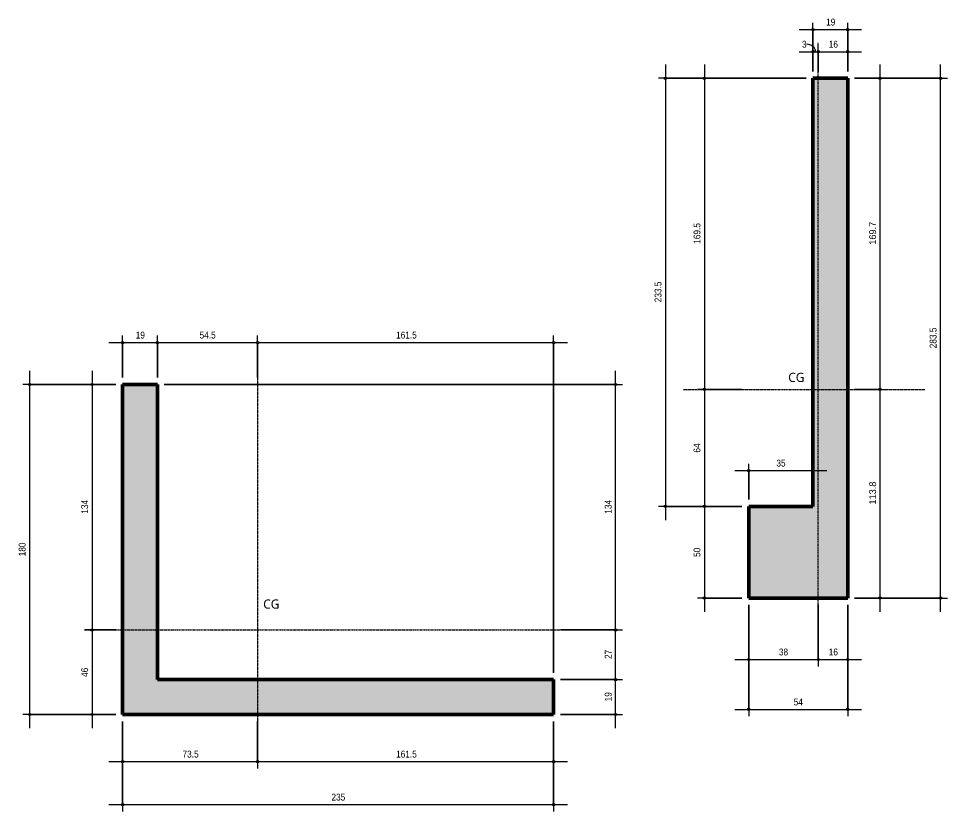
# Model space of a CAD drawing. Header units: centimetres. Extents: x -1095 to 23421, y -520 to 84300.
# Drawn here: x 9900 to 10407, y 274 to 706 of the extents above; entities that cross this region are included whole.
import ezdxf

# ---------------------------------------------------------------- set-up
doc = ezdxf.new("R2010")
doc.units = ezdxf.units.CM
doc.linetypes.add('Hidden 1_5', pattern=[0.22, 0.15, -0.07])
for name, color, linetype, lineweight in [('A-ANNO-DIMS', 7, 'Continuous', 9), ('A-ANNO-DIMS-25', 7, 'Continuous', 9), ('G-ANNO-TEXT', 7, 'Continuous', 9), ('S-COLS', 7, 'Continuous', 9)]:
    doc.layers.add(name, color=color, linetype=linetype, lineweight=lineweight)
doc.layers.add('A-DETL', color=7, linetype='Continuous', lineweight=18, true_color=0x00a600)
doc.styles.add('Fira Sans_2', font='', dxfattribs={"width": 0.9, "height": 3.75})
doc.styles.add('Fira Sans_3', font='', dxfattribs={"height": 3.75})
doc.styles.add('Gadugi_6', font='gadugi.ttf', dxfattribs={"height": 5})
doc.styles.get('Fira Sans_2').set_extended_font_data('Fira Sans')
doc.styles.get('Fira Sans_3').set_extended_font_data('Fira Sans')
doc.dimstyles.new('PED_R80_1_5mm_ACIMA_As_ESQ__DEC_R00', dxfattribs={"dimscale": 30.48, "dimtxt": 5.114923, "dimasz": 0.164042, "dimexe": 0.123031, "dimexo": 0.123031, "dimgap": 0.024606, "dimtad": 1, "dimdec": 1, "dimrnd": 0.1, "dimdsep": 46, "dimtxsty": 'Fira Sans_3', "dimblk1": 'DOTSMALL', "dimblk2": 'DOTSMALL', "dimsah": 1, "dimcen": 0.09, "dimdle": 0.246063, "dimazin": 0, "dimtfac": 1, "dimtdec": 4, "dimtix": 1, "dimtmove": 0, "dimatfit": 3, "dimfxl": 1, "dimtvp": 1, "dimtolj": 1, "dimtzin": 0, "dimarcsym": 2})
doc.dimstyles.new('PED_R80_1_5mm_ACIMA_As_ESQ__R00_3', dxfattribs={"dimscale": 30.48, "dimtxt": 5.114923, "dimasz": 0.164042, "dimexe": 0.123031, "dimexo": 0.123031, "dimgap": 0.024606, "dimtad": 1, "dimdec": 1, "dimrnd": 0.5, "dimdsep": 46, "dimtxsty": 'Fira Sans_2', "dimblk1": 'DOTSMALL', "dimblk2": 'DOTSMALL', "dimsah": 1, "dimcen": 0.09, "dimdle": 0.246063, "dimazin": 0, "dimtfac": 1, "dimtdec": 4, "dimtix": 1, "dimtmove": 0, "dimatfit": 3, "dimfxl": 1, "dimtvp": 1, "dimtolj": 1, "dimtzin": 0, "dimarcsym": 2})
doc.dimstyles.new('PED_R80_1_5mm_ACIMA_As_ESQ__R00_4', dxfattribs={"dimscale": 30.48, "dimtxt": 5.114923, "dimasz": 0.164042, "dimexe": 0.123031, "dimexo": 0.123031, "dimgap": 0.024606, "dimtad": 1, "dimdec": 1, "dimrnd": 0.5, "dimdsep": 46, "dimtxsty": 'Fira Sans_2', "dimblk1": 'DOTSMALL', "dimblk2": 'DOTSMALL', "dimsah": 1, "dimcen": 0.09, "dimdle": 0.246063, "dimazin": 0, "dimtfac": 1, "dimtdec": 4, "dimtix": 1, "dimtmove": 1, "dimatfit": 3, "dimfxl": 1, "dimtvp": 1, "dimtolj": 1, "dimtzin": 0, "dimarcsym": 2})

# ---------------------------------------------------------------- blocks, each defined once
blk = doc.blocks.new('DIMBLOCK258-DT500 - DETALHE P3')
at = {"layer": 'A-ANNO-DIMS-25', "true_color": 0x000032}
h = blk.add_hatch(color=178, dxfattribs=at)
edge = h.paths.add_edge_path(flags=0)
edge.add_arc((9906.44, 506.75), 0.625, 0, 360)
h = blk.add_hatch(color=178, dxfattribs=at)
edge = h.paths.add_edge_path(flags=0)
edge.add_arc((9906.44, 326.75), 0.625, 0, 360)
at = {"layer": 'A-ANNO-DIMS-25', "color": 178, "true_color": 0x000032}
for p, q in [((9906.44, 514.25), (9906.44, 319.25)), ((9953.38, 506.75), (9902.69, 506.75)), ((9906.44, 506.75), (9953.38, 506.75)), ((9953.38, 326.75), (9902.69, 326.75)), ((9906.44, 326.75), (9953.38, 326.75))]:
    blk.add_line(p, q, dxfattribs=at)
for centre in [(9906.44, 506.75), (9906.44, 326.75)]:
    blk.add_circle(centre, 0.625, dxfattribs=at)
at = {"layer": 'A-ANNO-DIMS-25', "color": 0, "insert": (9900.5, 413.04), "char_height": 3.75, "width": 8.8921, "attachment_point": 1, "rotation": 90, "line_spacing_factor": 1.049215, "style": 'Fira Sans_2'}
blk.add_mtext('180', dxfattribs=at)
blk = doc.blocks.new('_DotSmall')
at = {"color": 0, "linetype": 'ByBlock', "const_width": 0.5}
blk.add_lwpolyline([(-0.0625, 0, 1), (0.0625, 0, 1)], format="xyb", close=True, dxfattribs=at)
blk = doc.blocks.new('DIMBLOCK259-DT500 - DETALHE P3')
at = {"layer": 'A-ANNO-DIMS-25', "true_color": 0x000032}
h = blk.add_hatch(color=178, dxfattribs=at)
edge = h.paths.add_edge_path(flags=0)
edge.add_arc((9940.54, 506.75), 0.625, 0, 360)
h = blk.add_hatch(color=178, dxfattribs=at)
edge = h.paths.add_edge_path(flags=0)
edge.add_arc((9940.54, 372.84), 0.625, 0, 360)
at = {"layer": 'A-ANNO-DIMS-25', "color": 178, "true_color": 0x000032}
for p, q in [((9940.54, 514.25), (9940.54, 372.84)), ((9953.38, 506.75), (9936.79, 506.75)), ((9940.54, 506.75), (9953.38, 506.75)), ((9953.38, 372.84), (9936.79, 372.84)), ((9940.54, 372.84), (9953.38, 372.84))]:
    blk.add_line(p, q, dxfattribs=at)
for centre in [(9940.54, 506.75), (9940.54, 372.84)]:
    blk.add_circle(centre, 0.625, dxfattribs=at)
at = {"layer": 'A-ANNO-DIMS-25', "color": 0, "insert": (9934.6, 436.25), "char_height": 3.75, "width": 8.4986, "attachment_point": 1, "rotation": 90, "line_spacing_factor": 1.049215, "style": 'Fira Sans_2'}
blk.add_mtext('134', dxfattribs=at)
blk = doc.blocks.new('DIMBLOCK260-DT500 - DETALHE P3')
at = {"layer": 'A-ANNO-DIMS-25', "true_color": 0x000032}
h = blk.add_hatch(color=178, dxfattribs=at)
edge = h.paths.add_edge_path(flags=0)
edge.add_arc((9940.54, 372.84), 0.625, 0, 360)
h = blk.add_hatch(color=178, dxfattribs=at)
edge = h.paths.add_edge_path(flags=0)
edge.add_arc((9940.54, 326.75), 0.625, 0, 360)
at = {"layer": 'A-ANNO-DIMS-25', "color": 178, "true_color": 0x000032}
for p, q in [((9953.38, 372.84), (9936.79, 372.84)), ((9940.54, 372.84), (9940.54, 319.25)), ((9940.54, 372.84), (9953.38, 372.84)), ((9953.38, 326.75), (9936.79, 326.75)), ((9940.54, 326.75), (9953.38, 326.75))]:
    blk.add_line(p, q, dxfattribs=at)
for centre in [(9940.54, 372.84), (9940.54, 326.75)]:
    blk.add_circle(centre, 0.625, dxfattribs=at)
at = {"layer": 'A-ANNO-DIMS-25', "color": 0, "insert": (9934.6, 347.24), "char_height": 3.75, "width": 6.1379, "attachment_point": 1, "rotation": 90, "line_spacing_factor": 1.049215, "style": 'Fira Sans_2'}
blk.add_mtext('46', dxfattribs=at)
blk = doc.blocks.new('DIMBLOCK261-DT500 - DETALHE P3')
at = {"layer": 'A-ANNO-DIMS-25', "true_color": 0x000032}
h = blk.add_hatch(color=178, dxfattribs=at)
edge = h.paths.add_edge_path(flags=0)
edge.add_arc((9957.13, 277.63), 0.625, 0, 360)
h = blk.add_hatch(color=178, dxfattribs=at)
edge = h.paths.add_edge_path(flags=0)
edge.add_arc((10192.13, 277.63), 0.625, 0, 360)
at = {"layer": 'A-ANNO-DIMS-25', "color": 178, "true_color": 0x000032}
for p, q in [((9957.13, 323), (9957.13, 273.88)), ((9957.13, 277.63), (9957.13, 323)), ((10192.13, 323), (10192.13, 273.88)), ((10192.13, 277.63), (10192.13, 323)), ((9949.63, 277.63), (10199.63, 277.63))]:
    blk.add_line(p, q, dxfattribs=at)
for centre in [(9957.13, 277.63), (10192.13, 277.63)]:
    blk.add_circle(centre, 0.625, dxfattribs=at)
at = {"layer": 'A-ANNO-DIMS-25', "color": 0, "insert": (10071.02, 283.57), "char_height": 3.75, "width": 8.656, "attachment_point": 1, "line_spacing_factor": 1.049215, "style": 'Fira Sans_2'}
blk.add_mtext('235', dxfattribs=at)
blk = doc.blocks.new('DIMBLOCK262-DT500 - DETALHE P3')
at = {"layer": 'A-ANNO-DIMS-25', "true_color": 0x000032}
h = blk.add_hatch(color=178, dxfattribs=at)
edge = h.paths.add_edge_path(flags=0)
edge.add_arc((9957.13, 301.07), 0.625, 0, 360)
h = blk.add_hatch(color=178, dxfattribs=at)
edge = h.paths.add_edge_path(flags=0)
edge.add_arc((10030.72, 301.07), 0.625, 0, 360)
at = {"layer": 'A-ANNO-DIMS-25', "color": 178, "true_color": 0x000032}
for p, q in [((9957.13, 323), (9957.13, 297.32)), ((9957.13, 301.07), (9957.13, 323)), ((10030.72, 323), (10030.72, 297.32)), ((10030.72, 301.07), (10030.72, 323)), ((9949.63, 301.07), (10030.72, 301.07))]:
    blk.add_line(p, q, dxfattribs=at)
for centre in [(9957.13, 301.07), (10030.72, 301.07)]:
    blk.add_circle(centre, 0.625, dxfattribs=at)
at = {"layer": 'A-ANNO-DIMS-25', "color": 0, "insert": (9989.82, 307.01), "char_height": 3.75, "width": 9.8364, "attachment_point": 1, "line_spacing_factor": 1.049215, "style": 'Fira Sans_2'}
blk.add_mtext('73.5', dxfattribs=at)
blk = doc.blocks.new('DIMBLOCK263-DT500 - DETALHE P3')
at = {"layer": 'A-ANNO-DIMS-25', "true_color": 0x000032}
h = blk.add_hatch(color=178, dxfattribs=at)
edge = h.paths.add_edge_path(flags=0)
edge.add_arc((10030.72, 301.07), 0.625, 0, 360)
h = blk.add_hatch(color=178, dxfattribs=at)
edge = h.paths.add_edge_path(flags=0)
edge.add_arc((10192.13, 301.07), 0.625, 0, 360)
at = {"layer": 'A-ANNO-DIMS-25', "color": 178, "true_color": 0x000032}
for p, q in [((10030.72, 323), (10030.72, 297.32)), ((10030.72, 301.07), (10030.72, 323)), ((10192.13, 323), (10192.13, 297.32)), ((10192.13, 301.07), (10192.13, 323)), ((10030.72, 301.07), (10199.63, 301.07))]:
    blk.add_line(p, q, dxfattribs=at)
for centre in [(10030.72, 301.07), (10192.13, 301.07)]:
    blk.add_circle(centre, 0.625, dxfattribs=at)
at = {"layer": 'A-ANNO-DIMS-25', "color": 0, "insert": (10106.24, 307.01), "char_height": 3.75, "width": 12.4332, "attachment_point": 1, "line_spacing_factor": 1.049215, "style": 'Fira Sans_2'}
blk.add_mtext('161.5', dxfattribs=at)
blk = doc.blocks.new('DIMBLOCK264-DT500 - DETALHE P3')
at = {"layer": 'A-ANNO-DIMS-25', "true_color": 0x000032}
h = blk.add_hatch(color=178, dxfattribs=at)
edge = h.paths.add_edge_path(flags=0)
edge.add_arc((9957.13, 529.64), 0.625, 0, 360)
h = blk.add_hatch(color=178, dxfattribs=at)
edge = h.paths.add_edge_path(flags=0)
edge.add_arc((9976.13, 529.64), 0.625, 0, 360)
at = {"layer": 'A-ANNO-DIMS-25', "color": 178, "true_color": 0x000032}
for p, q in [((9957.13, 510.5), (9957.13, 533.39)), ((9976.13, 510.5), (9976.13, 533.39)), ((9949.63, 529.64), (9976.13, 529.64)), ((9957.13, 529.64), (9957.13, 510.5)), ((9976.13, 529.64), (9976.13, 510.5))]:
    blk.add_line(p, q, dxfattribs=at)
for centre in [(9957.13, 529.64), (9976.13, 529.64)]:
    blk.add_circle(centre, 0.625, dxfattribs=at)
at = {"layer": 'A-ANNO-DIMS-25', "color": 0, "insert": (9964.3, 535.58), "char_height": 3.75, "width": 5.5871, "attachment_point": 1, "line_spacing_factor": 1.049215, "style": 'Fira Sans_2'}
blk.add_mtext('19', dxfattribs=at)
blk = doc.blocks.new('DIMBLOCK265-DT500 - DETALHE P3')
at = {"layer": 'A-ANNO-DIMS-25', "true_color": 0x000032}
h = blk.add_hatch(color=178, dxfattribs=at)
edge = h.paths.add_edge_path(flags=0)
edge.add_arc((9976.13, 529.64), 0.625, 0, 360)
h = blk.add_hatch(color=178, dxfattribs=at)
edge = h.paths.add_edge_path(flags=0)
edge.add_arc((10030.72, 529.64), 0.625, 0, 360)
at = {"layer": 'A-ANNO-DIMS-25', "color": 178, "true_color": 0x000032}
for p, q in [((9976.13, 510.5), (9976.13, 533.39)), ((10030.72, 510.5), (10030.72, 533.39)), ((9976.13, 529.64), (10030.72, 529.64)), ((9976.13, 529.64), (9976.13, 510.5)), ((10030.72, 529.64), (10030.72, 510.5))]:
    blk.add_line(p, q, dxfattribs=at)
for centre in [(9976.13, 529.64), (10030.72, 529.64)]:
    blk.add_circle(centre, 0.625, dxfattribs=at)
at = {"layer": 'A-ANNO-DIMS-25', "color": 0, "insert": (9999.13, 535.58), "char_height": 3.75, "width": 10.3085, "attachment_point": 1, "line_spacing_factor": 1.049215, "style": 'Fira Sans_2'}
blk.add_mtext('54.5', dxfattribs=at)
blk = doc.blocks.new('DIMBLOCK266-DT500 - DETALHE P3')
at = {"layer": 'A-ANNO-DIMS-25', "true_color": 0x000032}
h = blk.add_hatch(color=178, dxfattribs=at)
edge = h.paths.add_edge_path(flags=0)
edge.add_arc((10030.72, 529.64), 0.625, 0, 360)
h = blk.add_hatch(color=178, dxfattribs=at)
edge = h.paths.add_edge_path(flags=0)
edge.add_arc((10192.13, 529.64), 0.625, 0, 360)
at = {"layer": 'A-ANNO-DIMS-25', "color": 178, "true_color": 0x000032}
for p, q in [((10030.72, 510.5), (10030.72, 533.39)), ((10192.13, 349.5), (10192.13, 533.39)), ((10030.72, 529.64), (10199.63, 529.64)), ((10030.72, 529.64), (10030.72, 510.5)), ((10192.13, 529.64), (10192.13, 349.5))]:
    blk.add_line(p, q, dxfattribs=at)
for centre in [(10030.72, 529.64), (10192.13, 529.64)]:
    blk.add_circle(centre, 0.625, dxfattribs=at)
at = {"layer": 'A-ANNO-DIMS-25', "color": 0, "insert": (10106.24, 535.58), "char_height": 3.75, "width": 12.4332, "attachment_point": 1, "line_spacing_factor": 1.049215, "style": 'Fira Sans_2'}
blk.add_mtext('161.5', dxfattribs=at)
blk = doc.blocks.new('DIMBLOCK267-DT500 - DETALHE P3')
at = {"layer": 'A-ANNO-DIMS-25', "true_color": 0x000032}
h = blk.add_hatch(color=178, dxfattribs=at)
edge = h.paths.add_edge_path(flags=0)
edge.add_arc((10225.95, 345.75), 0.625, 0, 360)
h = blk.add_hatch(color=178, dxfattribs=at)
edge = h.paths.add_edge_path(flags=0)
edge.add_arc((10225.95, 326.75), 0.625, 0, 360)
at = {"layer": 'A-ANNO-DIMS-25', "color": 178, "true_color": 0x000032}
for p, q in [((10195.88, 345.75), (10229.7, 345.75)), ((10225.95, 345.75), (10195.88, 345.75)), ((10225.95, 319.25), (10225.95, 345.75)), ((10195.88, 326.75), (10229.7, 326.75)), ((10225.95, 326.75), (10195.88, 326.75))]:
    blk.add_line(p, q, dxfattribs=at)
for centre in [(10225.95, 345.75), (10225.95, 326.75)]:
    blk.add_circle(centre, 0.625, dxfattribs=at)
at = {"layer": 'A-ANNO-DIMS-25', "color": 0, "insert": (10220.01, 333.92), "char_height": 3.75, "width": 5.5871, "attachment_point": 1, "rotation": 90, "line_spacing_factor": 1.049215, "style": 'Fira Sans_2'}
blk.add_mtext('19', dxfattribs=at)
blk = doc.blocks.new('DIMBLOCK268-DT500 - DETALHE P3')
at = {"layer": 'A-ANNO-DIMS-25', "true_color": 0x000032}
h = blk.add_hatch(color=178, dxfattribs=at)
edge = h.paths.add_edge_path(flags=0)
edge.add_arc((10225.95, 372.84), 0.625, 0, 360)
h = blk.add_hatch(color=178, dxfattribs=at)
edge = h.paths.add_edge_path(flags=0)
edge.add_arc((10225.95, 345.75), 0.625, 0, 360)
at = {"layer": 'A-ANNO-DIMS-25', "color": 178, "true_color": 0x000032}
for p, q in [((10195.88, 372.84), (10229.7, 372.84)), ((10225.95, 372.84), (10195.88, 372.84)), ((10225.95, 345.75), (10225.95, 372.84)), ((10195.88, 345.75), (10229.7, 345.75)), ((10225.95, 345.75), (10195.88, 345.75))]:
    blk.add_line(p, q, dxfattribs=at)
for centre in [(10225.95, 372.84), (10225.95, 345.75)]:
    blk.add_circle(centre, 0.625, dxfattribs=at)
at = {"layer": 'A-ANNO-DIMS-25', "color": 0, "insert": (10220.01, 357.03), "char_height": 3.75, "width": 5.4297, "attachment_point": 1, "rotation": 90, "line_spacing_factor": 1.049215, "style": 'Fira Sans_2'}
blk.add_mtext('27', dxfattribs=at)
blk = doc.blocks.new('DIMBLOCK269-DT500 - DETALHE P3')
at = {"layer": 'A-ANNO-DIMS-25', "true_color": 0x000032}
h = blk.add_hatch(color=178, dxfattribs=at)
edge = h.paths.add_edge_path(flags=0)
edge.add_arc((10225.95, 506.75), 0.625, 0, 360)
h = blk.add_hatch(color=178, dxfattribs=at)
edge = h.paths.add_edge_path(flags=0)
edge.add_arc((10225.95, 372.84), 0.625, 0, 360)
at = {"layer": 'A-ANNO-DIMS-25', "color": 178, "true_color": 0x000032}
for p, q in [((10225.95, 372.84), (10225.95, 514.25)), ((9979.88, 506.75), (10229.7, 506.75)), ((10225.95, 506.75), (9979.88, 506.75)), ((10195.88, 372.84), (10229.7, 372.84)), ((10225.95, 372.84), (10195.88, 372.84))]:
    blk.add_line(p, q, dxfattribs=at)
for centre in [(10225.95, 506.75), (10225.95, 372.84)]:
    blk.add_circle(centre, 0.625, dxfattribs=at)
at = {"layer": 'A-ANNO-DIMS-25', "color": 0, "insert": (10220.01, 436.25), "char_height": 3.75, "width": 8.4986, "attachment_point": 1, "rotation": 90, "line_spacing_factor": 1.049215, "style": 'Fira Sans_2'}
blk.add_mtext('134', dxfattribs=at)
blk = doc.blocks.new('DIMBLOCK270-DT501 - DETALHE P4')
at = {"layer": 'A-ANNO-DIMS-25', "true_color": 0x000032}
h = blk.add_hatch(color=178, dxfattribs=at)
edge = h.paths.add_edge_path(flags=0)
edge.add_arc((10298.5, 329.52), 0.625, 0, 360)
h = blk.add_hatch(color=178, dxfattribs=at)
edge = h.paths.add_edge_path(flags=0)
edge.add_arc((10352.5, 329.52), 0.625, 0, 360)
at = {"layer": 'A-ANNO-DIMS-25', "color": 178, "true_color": 0x000032}
for p, q in [((10298.5, 386.5), (10298.5, 325.77)), ((10298.5, 329.52), (10298.5, 386.5)), ((10352.5, 386.5), (10352.5, 325.77)), ((10352.5, 329.52), (10352.5, 386.5)), ((10291, 329.52), (10360, 329.52))]:
    blk.add_line(p, q, dxfattribs=at)
for centre in [(10298.5, 329.52), (10352.5, 329.52)]:
    blk.add_circle(centre, 0.625, dxfattribs=at)
at = {"layer": 'A-ANNO-DIMS-25', "color": 0, "insert": (10323, 335.46), "char_height": 3.75, "width": 5.9805, "attachment_point": 1, "line_spacing_factor": 1.049215, "style": 'Fira Sans_2'}
blk.add_mtext('54', dxfattribs=at)
blk = doc.blocks.new('DIMBLOCK271-DT501 - DETALHE P4')
at = {"layer": 'A-ANNO-DIMS-25', "true_color": 0x000032}
h = blk.add_hatch(color=178, dxfattribs=at)
edge = h.paths.add_edge_path(flags=0)
edge.add_arc((10298.5, 356.76), 0.625, 0, 360)
h = blk.add_hatch(color=178, dxfattribs=at)
edge = h.paths.add_edge_path(flags=0)
edge.add_arc((10336.41, 356.76), 0.625, 0, 360)
at = {"layer": 'A-ANNO-DIMS-25', "color": 178, "true_color": 0x000032}
for p, q in [((10298.5, 386.5), (10298.5, 353.01)), ((10298.5, 356.76), (10298.5, 386.5)), ((10336.41, 386.5), (10336.41, 353.01)), ((10336.41, 356.76), (10336.41, 386.5)), ((10291, 356.76), (10336.41, 356.76))]:
    blk.add_line(p, q, dxfattribs=at)
for centre in [(10298.5, 356.76), (10336.41, 356.76)]:
    blk.add_circle(centre, 0.625, dxfattribs=at)
at = {"layer": 'A-ANNO-DIMS-25', "color": 0, "insert": (10314.93, 362.71), "char_height": 3.75, "width": 6.0592, "attachment_point": 1, "line_spacing_factor": 1.049215, "style": 'Fira Sans_2'}
blk.add_mtext('38', dxfattribs=at)
blk = doc.blocks.new('DIMBLOCK272-DT501 - DETALHE P4')
at = {"layer": 'A-ANNO-DIMS-25', "true_color": 0x000032}
h = blk.add_hatch(color=178, dxfattribs=at)
edge = h.paths.add_edge_path(flags=0)
edge.add_arc((10336.41, 356.76), 0.625, 0, 360)
h = blk.add_hatch(color=178, dxfattribs=at)
edge = h.paths.add_edge_path(flags=0)
edge.add_arc((10352.5, 356.76), 0.625, 0, 360)
at = {"layer": 'A-ANNO-DIMS-25', "color": 178, "true_color": 0x000032}
for p, q in [((10336.41, 386.5), (10336.41, 353.01)), ((10336.41, 356.76), (10336.41, 386.5)), ((10352.5, 386.5), (10352.5, 353.01)), ((10352.5, 356.76), (10352.5, 386.5)), ((10336.41, 356.76), (10360, 356.76))]:
    blk.add_line(p, q, dxfattribs=at)
for centre in [(10336.41, 356.76), (10352.5, 356.76)]:
    blk.add_circle(centre, 0.625, dxfattribs=at)
at = {"layer": 'A-ANNO-DIMS-25', "color": 0, "insert": (10342.12, 362.71), "char_height": 3.75, "width": 5.5871, "attachment_point": 1, "line_spacing_factor": 1.049215, "style": 'Fira Sans_2'}
blk.add_mtext('16', dxfattribs=at)
blk = doc.blocks.new('DIMBLOCK273-DT501 - DETALHE P4')
at = {"layer": 'A-ANNO-DIMS-25', "true_color": 0x000032}
h = blk.add_hatch(color=178, dxfattribs=at)
edge = h.paths.add_edge_path(flags=0)
edge.add_arc((10403.07, 673.75), 0.625, 0, 360)
h = blk.add_hatch(color=178, dxfattribs=at)
edge = h.paths.add_edge_path(flags=0)
edge.add_arc((10403.07, 390.25), 0.625, 0, 360)
at = {"layer": 'A-ANNO-DIMS-25', "color": 178, "true_color": 0x000032}
for p, q in [((10403.07, 382.75), (10403.07, 681.25)), ((10356.25, 673.75), (10406.82, 673.75)), ((10403.07, 673.75), (10356.25, 673.75)), ((10356.25, 390.25), (10406.82, 390.25)), ((10403.07, 390.25), (10356.25, 390.25))]:
    blk.add_line(p, q, dxfattribs=at)
for centre in [(10403.07, 673.75), (10403.07, 390.25)]:
    blk.add_circle(centre, 0.625, dxfattribs=at)
at = {"layer": 'A-ANNO-DIMS-25', "color": 0, "insert": (10397.13, 526.49), "char_height": 3.75, "width": 13.2201, "attachment_point": 1, "rotation": 90, "line_spacing_factor": 1.049215, "style": 'Fira Sans_2'}
blk.add_mtext('283.5', dxfattribs=at)
blk = doc.blocks.new('DIMBLOCK274-DT501 - DETALHE P4')
at = {"layer": 'A-ANNO-DIMS-25'}
h = blk.add_hatch(color=256, dxfattribs=at)
edge = h.paths.add_edge_path(flags=0)
edge.add_arc((10370.12, 504.05), 0.625, 0, 360)
h = blk.add_hatch(color=256, dxfattribs=at)
edge = h.paths.add_edge_path(flags=0)
edge.add_arc((10370.12, 390.25), 0.625, 0, 360)
for p, q in [((10356.25, 504.05), (10373.87, 504.05)), ((10370.12, 504.05), (10356.25, 504.05)), ((10370.12, 382.75), (10370.12, 504.05)), ((10356.25, 390.25), (10373.87, 390.25)), ((10370.12, 390.25), (10356.25, 390.25))]:
    blk.add_line(p, q, dxfattribs=at)
for centre in [(10370.12, 504.05), (10370.12, 390.25)]:
    blk.add_circle(centre, 0.625, dxfattribs=at)
at = {"layer": 'A-ANNO-DIMS-25', "color": 0, "insert": (10364.18, 441.25), "char_height": 3.75, "width": 14.1644, "attachment_point": 1, "rotation": 90, "line_spacing_factor": 1.049215, "style": 'Fira Sans_3'}
blk.add_mtext('113.8', dxfattribs=at)
blk = doc.blocks.new('DIMBLOCK275-DT501 - DETALHE P4')
at = {"layer": 'A-ANNO-DIMS-25'}
h = blk.add_hatch(color=256, dxfattribs=at)
edge = h.paths.add_edge_path(flags=0)
edge.add_arc((10370.12, 673.75), 0.625, 0, 360)
h = blk.add_hatch(color=256, dxfattribs=at)
edge = h.paths.add_edge_path(flags=0)
edge.add_arc((10370.12, 504.05), 0.625, 0, 360)
for p, q in [((10370.12, 504.05), (10370.12, 681.25)), ((10356.25, 673.75), (10373.87, 673.75)), ((10370.12, 673.75), (10356.25, 673.75)), ((10356.25, 504.05), (10373.87, 504.05)), ((10370.12, 504.05), (10356.25, 504.05))]:
    blk.add_line(p, q, dxfattribs=at)
for centre in [(10370.12, 673.75), (10370.12, 504.05)]:
    blk.add_circle(centre, 0.625, dxfattribs=at)
at = {"layer": 'A-ANNO-DIMS-25', "color": 0, "insert": (10364.18, 582.97), "char_height": 3.75, "width": 14.2431, "attachment_point": 1, "rotation": 90, "line_spacing_factor": 1.049215, "style": 'Fira Sans_3'}
blk.add_mtext('169.7', dxfattribs=at)
blk = doc.blocks.new('DIMBLOCK276-DT501 - DETALHE P4')
at = {"layer": 'A-ANNO-DIMS-25', "true_color": 0x000032}
h = blk.add_hatch(color=178, dxfattribs=at)
edge = h.paths.add_edge_path(flags=0)
edge.add_arc((10274.36, 673.75), 0.625, 0, 360)
h = blk.add_hatch(color=178, dxfattribs=at)
edge = h.paths.add_edge_path(flags=0)
edge.add_arc((10274.36, 504.05), 0.625, 0, 360)
at = {"layer": 'A-ANNO-DIMS-25', "color": 178, "true_color": 0x000032}
for p, q in [((10274.36, 681.25), (10274.36, 504.05)), ((10329.75, 673.75), (10270.61, 673.75)), ((10274.36, 673.75), (10329.75, 673.75)), ((10294.75, 504.05), (10270.61, 504.05)), ((10274.36, 504.05), (10294.75, 504.05))]:
    blk.add_line(p, q, dxfattribs=at)
for centre in [(10274.36, 673.75), (10274.36, 504.05)]:
    blk.add_circle(centre, 0.625, dxfattribs=at)
at = {"layer": 'A-ANNO-DIMS-25', "color": 0, "insert": (10268.42, 583.49), "char_height": 3.75, "width": 12.984, "attachment_point": 1, "rotation": 90, "line_spacing_factor": 1.049215, "style": 'Fira Sans_2'}
blk.add_mtext('169.5', dxfattribs=at)
blk = doc.blocks.new('DIMBLOCK277-DT501 - DETALHE P4')
at = {"layer": 'A-ANNO-DIMS-25', "true_color": 0x000032}
h = blk.add_hatch(color=178, dxfattribs=at)
edge = h.paths.add_edge_path(flags=0)
edge.add_arc((10274.36, 504.05), 0.625, 0, 360)
h = blk.add_hatch(color=178, dxfattribs=at)
edge = h.paths.add_edge_path(flags=0)
edge.add_arc((10274.36, 440.25), 0.625, 0, 360)
at = {"layer": 'A-ANNO-DIMS-25', "color": 178, "true_color": 0x000032}
for p, q in [((10294.75, 504.05), (10270.61, 504.05)), ((10274.36, 504.05), (10274.36, 440.25)), ((10274.36, 504.05), (10294.75, 504.05)), ((10294.75, 440.25), (10270.61, 440.25)), ((10274.36, 440.25), (10294.75, 440.25))]:
    blk.add_line(p, q, dxfattribs=at)
for centre in [(10274.36, 504.05), (10274.36, 440.25)]:
    blk.add_circle(centre, 0.625, dxfattribs=at)
at = {"layer": 'A-ANNO-DIMS-25', "color": 0, "insert": (10268.42, 469.59), "char_height": 3.75, "width": 6.1379, "attachment_point": 1, "rotation": 90, "line_spacing_factor": 1.049215, "style": 'Fira Sans_2'}
blk.add_mtext('64', dxfattribs=at)
blk = doc.blocks.new('DIMBLOCK278-DT501 - DETALHE P4')
at = {"layer": 'A-ANNO-DIMS-25', "true_color": 0x000032}
h = blk.add_hatch(color=178, dxfattribs=at)
edge = h.paths.add_edge_path(flags=0)
edge.add_arc((10274.36, 440.25), 0.625, 0, 360)
h = blk.add_hatch(color=178, dxfattribs=at)
edge = h.paths.add_edge_path(flags=0)
edge.add_arc((10274.36, 390.25), 0.625, 0, 360)
at = {"layer": 'A-ANNO-DIMS-25', "color": 178, "true_color": 0x000032}
for p, q in [((10294.75, 440.25), (10270.61, 440.25)), ((10274.36, 440.25), (10274.36, 382.75)), ((10274.36, 440.25), (10294.75, 440.25)), ((10294.75, 390.25), (10270.61, 390.25)), ((10274.36, 390.25), (10294.75, 390.25))]:
    blk.add_line(p, q, dxfattribs=at)
for centre in [(10274.36, 440.25), (10274.36, 390.25)]:
    blk.add_circle(centre, 0.625, dxfattribs=at)
at = {"layer": 'A-ANNO-DIMS-25', "color": 0, "insert": (10268.42, 412.69), "char_height": 3.75, "width": 6.1379, "attachment_point": 1, "rotation": 90, "line_spacing_factor": 1.049215, "style": 'Fira Sans_2'}
blk.add_mtext('50', dxfattribs=at)
blk = doc.blocks.new('DIMBLOCK279-DT501 - DETALHE P4')
at = {"layer": 'A-ANNO-DIMS-25', "true_color": 0x000032}
h = blk.add_hatch(color=178, dxfattribs=at)
edge = h.paths.add_edge_path(flags=0)
edge.add_arc((10333.5, 688.28), 0.625, 0, 360)
h = blk.add_hatch(color=178, dxfattribs=at)
edge = h.paths.add_edge_path(flags=0)
edge.add_arc((10336.41, 688.28), 0.625, 0, 360)
at = {"layer": 'A-ANNO-DIMS-25', "color": 178, "true_color": 0x000032}
for p, q in [((10333.5, 677.5), (10333.5, 692.03)), ((10336.41, 677.5), (10336.41, 692.03)), ((10326, 688.28), (10336.41, 688.28)), ((10333.5, 688.28), (10333.5, 677.5)), ((10336.41, 688.28), (10336.41, 677.5))]:
    blk.add_line(p, q, dxfattribs=at)
for centre in [(10333.5, 688.28), (10336.41, 688.28)]:
    blk.add_circle(centre, 0.625, dxfattribs=at)
blk.add_ellipse((10329.96, 688.28), major_axis=(4.99, 0), ratio=0.807487, start_param=0, end_param=1.570796, dxfattribs=at)
at = {"layer": 'A-ANNO-DIMS-25', "color": 0, "insert": (10327.54, 694.22), "char_height": 3.75, "width": 2.9116, "attachment_point": 1, "line_spacing_factor": 1.049215, "style": 'Fira Sans_2'}
blk.add_mtext('3', dxfattribs=at)
blk = doc.blocks.new('DIMBLOCK280-DT501 - DETALHE P4')
at = {"layer": 'A-ANNO-DIMS-25', "true_color": 0x000032}
h = blk.add_hatch(color=178, dxfattribs=at)
edge = h.paths.add_edge_path(flags=0)
edge.add_arc((10336.41, 688.28), 0.625, 0, 360)
h = blk.add_hatch(color=178, dxfattribs=at)
edge = h.paths.add_edge_path(flags=0)
edge.add_arc((10352.5, 688.28), 0.625, 0, 360)
at = {"layer": 'A-ANNO-DIMS-25', "color": 178, "true_color": 0x000032}
for p, q in [((10336.41, 677.5), (10336.41, 692.03)), ((10352.5, 677.5), (10352.5, 692.03)), ((10336.41, 688.28), (10360, 688.28)), ((10336.41, 688.28), (10336.41, 677.5)), ((10352.5, 688.28), (10352.5, 677.5))]:
    blk.add_line(p, q, dxfattribs=at)
for centre in [(10336.41, 688.28), (10352.5, 688.28)]:
    blk.add_circle(centre, 0.625, dxfattribs=at)
at = {"layer": 'A-ANNO-DIMS-25', "color": 0, "insert": (10342.12, 694.22), "char_height": 3.75, "width": 5.5871, "attachment_point": 1, "line_spacing_factor": 1.049215, "style": 'Fira Sans_2'}
blk.add_mtext('16', dxfattribs=at)
blk = doc.blocks.new('DIMBLOCK281-DT501 - DETALHE P4')
at = {"layer": 'A-ANNO-DIMS-25', "true_color": 0x000032}
h = blk.add_hatch(color=178, dxfattribs=at)
edge = h.paths.add_edge_path(flags=0)
edge.add_arc((10333.5, 700.34), 0.625, 0, 360)
h = blk.add_hatch(color=178, dxfattribs=at)
edge = h.paths.add_edge_path(flags=0)
edge.add_arc((10352.5, 700.34), 0.625, 0, 360)
at = {"layer": 'A-ANNO-DIMS-25', "color": 178, "true_color": 0x000032}
for p, q in [((10333.5, 677.5), (10333.5, 704.09)), ((10352.5, 677.5), (10352.5, 704.09)), ((10326, 700.34), (10360, 700.34)), ((10333.5, 700.34), (10333.5, 677.5)), ((10352.5, 700.34), (10352.5, 677.5))]:
    blk.add_line(p, q, dxfattribs=at)
for centre in [(10333.5, 700.34), (10352.5, 700.34)]:
    blk.add_circle(centre, 0.625, dxfattribs=at)
at = {"layer": 'A-ANNO-DIMS-25', "color": 0, "insert": (10340.67, 706.29), "char_height": 3.75, "width": 5.5871, "attachment_point": 1, "line_spacing_factor": 1.049215, "style": 'Fira Sans_2'}
blk.add_mtext('19', dxfattribs=at)
blk = doc.blocks.new('DIMBLOCK282-DT501 - DETALHE P4')
at = {"layer": 'A-ANNO-DIMS-25', "true_color": 0x000032}
h = blk.add_hatch(color=178, dxfattribs=at)
edge = h.paths.add_edge_path(flags=0)
edge.add_arc((10298.5, 459.81), 0.625, 0, 360)
h = blk.add_hatch(color=178, dxfattribs=at)
edge = h.paths.add_edge_path(flags=0)
edge.add_arc((10333.5, 459.81), 0.625, 0, 360)
at = {"layer": 'A-ANNO-DIMS-25', "color": 178, "true_color": 0x000032}
for p, q in [((10298.5, 444), (10298.5, 463.56)), ((10333.5, 456.95), (10333.5, 463.56)), ((10291, 459.81), (10341, 459.81)), ((10298.5, 459.81), (10298.5, 444)), ((10333.5, 459.81), (10333.5, 456.95))]:
    blk.add_line(p, q, dxfattribs=at)
for centre in [(10298.5, 459.81), (10333.5, 459.81)]:
    blk.add_circle(centre, 0.625, dxfattribs=at)
at = {"layer": 'A-ANNO-DIMS-25', "color": 0, "insert": (10313.57, 465.75), "char_height": 3.75, "width": 5.8231, "attachment_point": 1, "line_spacing_factor": 1.049215, "style": 'Fira Sans_2'}
blk.add_mtext('35', dxfattribs=at)
blk = doc.blocks.new('DIMBLOCK283-DT501 - DETALHE P4')
at = {"layer": 'A-ANNO-DIMS-25', "true_color": 0x000032}
h = blk.add_hatch(color=178, dxfattribs=at)
edge = h.paths.add_edge_path(flags=0)
edge.add_arc((10253.11, 673.75), 0.625, 0, 360)
h = blk.add_hatch(color=178, dxfattribs=at)
edge = h.paths.add_edge_path(flags=0)
edge.add_arc((10253.11, 440.25), 0.625, 0, 360)
at = {"layer": 'A-ANNO-DIMS-25', "color": 178, "true_color": 0x000032}
for p, q in [((10253.11, 681.25), (10253.11, 432.75)), ((10329.75, 673.75), (10249.36, 673.75)), ((10253.11, 673.75), (10329.75, 673.75)), ((10294.75, 440.25), (10249.36, 440.25)), ((10253.11, 440.25), (10294.75, 440.25))]:
    blk.add_line(p, q, dxfattribs=at)
for centre in [(10253.11, 673.75), (10253.11, 440.25)]:
    blk.add_circle(centre, 0.625, dxfattribs=at)
at = {"layer": 'A-ANNO-DIMS-25', "color": 0, "insert": (10247.17, 551.59), "char_height": 3.75, "width": 12.984, "attachment_point": 1, "rotation": 90, "line_spacing_factor": 1.049215, "style": 'Fira Sans_2'}
blk.add_mtext('233.5', dxfattribs=at)

msp = doc.modelspace()

# ---------------------------------------------------------------- hatches: boundary and pattern name
at = {"layer": 'S-COLS', "true_color": 0xc0c0c0}
for points in [[(10333.5, 390.25), (10352.5, 390.25), (10352.5, 673.75), (10333.5, 673.75), (10333.5, 440.25), (10298.5, 440.25), (10298.5, 390.25)], [(10192.13, 326.75), (10192.13, 345.75), (9976.13, 345.75), (9976.13, 506.75), (9957.13, 506.75), (9957.13, 326.75)]]:
    msp.add_hatch(color=9, dxfattribs=at).paths.add_polyline_path(points, flags=0)

# ---------------------------------------------------------------- linework, layer by layer
at = {"layer": 'A-DETL', "color": 7, "linetype": 'Hidden 1_5'}
for p, q in [((10336.41, 363.25), (10336.41, 693.25)), ((10030.72, 515.75), (10030.72, 313.75)), ((10262.8, 504.05), (10394.5, 504.05)), ((9936.13, 372.84), (10213.88, 372.84))]:
    msp.add_line(p, q, dxfattribs=at)
at = {"layer": 'S-COLS', "lineweight": 50}
for p, q in [((10333.5, 440.25), (10333.5, 673.75)), ((10333.5, 673.75), (10352.5, 673.75)), ((10352.5, 673.75), (10352.5, 390.25)), ((9957.13, 326.75), (9957.13, 506.75)), ((9957.13, 506.75), (9976.13, 506.75)), ((9976.13, 506.75), (9976.13, 345.75)), ((10298.5, 390.25), (10298.5, 440.25)), ((10298.5, 440.25), (10333.5, 440.25)), ((10352.5, 390.25), (10298.5, 390.25)), ((9976.13, 345.75), (10192.13, 345.75)), ((10192.13, 345.75), (10192.13, 326.75)), ((10192.13, 326.75), (9957.13, 326.75))]:
    msp.add_line(p, q, dxfattribs=at)

# ---------------------------------------------------------------- texts
at = {"layer": 'G-ANNO-TEXT', "char_height": 5, "width": 11.424, "attachment_point": 1, "style": 'Gadugi_6'}
for insert in [(10320.01, 513.13), (10033.79, 389.48)]:
    msp.add_mtext('CG', dxfattribs=dict(at, insert=insert))

# ---------------------------------------------------------------- dimensions: what is measured, and where the dimension line sits
at = {"layer": 'A-ANNO-DIMS', "color": 178, "true_color": 0x000032}
for base, p1, p2, override, picture, middle in [((10352.5, 700.34), (10333.5, 673.75), (10352.5, 673.75), {"dimpost": '<>', "dimfxl": 19}, 'DIMBLOCK281-DT501 - DETALHE P4', (10343, 703.03)), ((10352.5, 688.28), (10336.41, 673.75), (10352.5, 673.75), {"dimpost": '<>', "dimfxl": 16.09}, 'DIMBLOCK280-DT501 - DETALHE P4', (10344.45, 690.94)), ((9976.13, 529.64), (9957.13, 506.75), (9976.13, 506.75), {"dimpost": '<>', "dimfxl": 19}, 'DIMBLOCK264-DT500 - DETALHE P3', (9966.63, 532.33)), ((10030.72, 529.64), (9976.13, 506.75), (10030.72, 506.75), {"dimpost": '<>', "dimfxl": 54.590909}, 'DIMBLOCK265-DT500 - DETALHE P3', (10003.42, 532.3)), ((10192.13, 529.64), (10030.72, 506.75), (10192.13, 345.75), {"dimpost": '<>', "dimfxl": 227.977838}, 'DIMBLOCK266-DT500 - DETALHE P3', (10111.42, 532.3)), ((10333.5, 459.81), (10298.5, 440.25), (10333.5, 460.7), {"dimpost": '<>', "dimfxl": 40.534146}, 'DIMBLOCK282-DT501 - DETALHE P4', (10316, 462.47)), ((10352.5, 329.52), (10298.5, 390.25), (10352.5, 390.25), {"dimpost": '<>', "dimfxl": 54}, 'DIMBLOCK270-DT501 - DETALHE P4', (10325.5, 332.18)), ((10336.41, 356.76), (10298.5, 390.25), (10336.41, 390.25), {"dimpost": '<>', "dimfxl": 37.91}, 'DIMBLOCK271-DT501 - DETALHE P4', (10317.45, 359.42)), ((10352.5, 356.76), (10336.41, 390.25), (10352.5, 390.25), {"dimpost": '<>', "dimfxl": 16.09}, 'DIMBLOCK272-DT501 - DETALHE P4', (10344.45, 359.42)), ((10192.13, 277.63), (9957.13, 326.75), (10192.13, 326.75), {"dimpost": '<>', "dimfxl": 235}, 'DIMBLOCK261-DT500 - DETALHE P3', (10074.63, 280.29)), ((10030.72, 301.07), (9957.13, 326.75), (10030.72, 326.75), {"dimpost": '<>', "dimfxl": 73.590909}, 'DIMBLOCK262-DT500 - DETALHE P3', (9993.92, 303.73)), ((10192.13, 301.07), (10030.72, 326.75), (10192.13, 326.75), {"dimpost": '<>', "dimfxl": 161.409091}, 'DIMBLOCK263-DT500 - DETALHE P3', (10111.42, 303.73))]:
    dim = msp.add_linear_dim(base=base, p1=p1, p2=p2, dimstyle='PED_R80_1_5mm_ACIMA_As_ESQ__R00_3', override=override, dxfattribs=at)
    dim.commit()
    dim.dimension.update_dxf_attribs({"geometry": picture, "text_midpoint": middle})
dim = msp.add_linear_dim(base=(10336.41, 688.28), p1=(10333.5, 673.75), p2=(10336.41, 673.75), dimstyle='PED_R80_1_5mm_ACIMA_As_ESQ__R00_4', override={"dimpost": '<>', "dimfxl": 2.91}, dxfattribs=at)
dim.commit()
dim.dimension.update_dxf_attribs({"geometry": 'DIMBLOCK279-DT501 - DETALHE P4', "text_midpoint": (10328.99, 691.72), "dimtype": 160})
for base, p1, p2, override, picture, middle in [((10253.11, 440.25), (10333.5, 673.75), (10298.5, 440.25), {"dimpost": '<>', "dimfxl": 236.108556}, 'DIMBLOCK283-DT501 - DETALHE P4', (10250.46, 557)), ((10274.36, 504.05), (10333.5, 673.75), (10298.5, 504.05), {"dimpost": '<>', "dimfxl": 173.271723}, 'DIMBLOCK276-DT501 - DETALHE P4', (10271.68, 588.9)), ((10403.07, 673.75), (10352.5, 390.25), (10352.5, 673.75), {"dimpost": '<>', "dimfxl": 283.5}, 'DIMBLOCK273-DT501 - DETALHE P4', (10400.41, 532)), ((9906.44, 326.75), (9957.13, 506.75), (9957.13, 326.75), {"dimpost": '<>', "dimfxl": 180}, 'DIMBLOCK258-DT500 - DETALHE P3', (9903.79, 416.75)), ((9940.54, 372.84), (9957.13, 506.75), (9957.13, 372.84), {"dimpost": '<>', "dimfxl": 133.909091}, 'DIMBLOCK259-DT500 - DETALHE P3', (9937.88, 439.8)), ((10225.95, 506.75), (10192.13, 372.84), (9976.13, 506.75), {"dimpost": '<>', "dimfxl": 254.140994}, 'DIMBLOCK269-DT500 - DETALHE P3', (10223.3, 439.8)), ((10274.36, 440.25), (10298.5, 504.05), (10298.5, 440.25), {"dimpost": '<>', "dimfxl": 63.8}, 'DIMBLOCK277-DT501 - DETALHE P4', (10271.71, 472.15)), ((10274.36, 390.25), (10298.5, 440.25), (10298.5, 390.25), {"dimpost": '<>', "dimfxl": 50}, 'DIMBLOCK278-DT501 - DETALHE P4', (10271.71, 415.25)), ((9940.54, 326.75), (9957.13, 372.84), (9957.13, 326.75), {"dimpost": '<>', "dimfxl": 46.090909}, 'DIMBLOCK260-DT500 - DETALHE P3', (9937.88, 349.8)), ((10225.95, 372.84), (10192.13, 345.75), (10192.13, 372.84), {"dimpost": '<>', "dimfxl": 27.090909}, 'DIMBLOCK268-DT500 - DETALHE P3', (10223.3, 359.3)), ((10225.95, 345.75), (10192.13, 326.75), (10192.13, 345.75), {"dimpost": '<>', "dimfxl": 19}, 'DIMBLOCK267-DT500 - DETALHE P3', (10223.27, 336.25))]:
    dim = msp.add_linear_dim(base=base, p1=p1, p2=p2, angle=90, dimstyle='PED_R80_1_5mm_ACIMA_As_ESQ__R00_3', override=override, dxfattribs=at)
    dim.commit()
    dim.dimension.update_dxf_attribs({"geometry": picture, "text_midpoint": middle})
at = {"layer": 'A-ANNO-DIMS'}
for base, p1, p2, override, picture, middle in [((10370.12, 673.75), (10352.5, 504.05), (10352.5, 673.75), {"dimpost": '<>', "dimfxl": 169.7}, 'DIMBLOCK275-DT501 - DETALHE P4', (10367.44, 588.9)), ((10370.12, 504.05), (10352.5, 390.25), (10352.5, 504.05), {"dimpost": '<>', "dimfxl": 113.8}, 'DIMBLOCK274-DT501 - DETALHE P4', (10367.46, 447.15))]:
    dim = msp.add_linear_dim(base=base, p1=p1, p2=p2, angle=90, dimstyle='PED_R80_1_5mm_ACIMA_As_ESQ__DEC_R00', override=override, dxfattribs=at)
    dim.commit()
    dim.dimension.update_dxf_attribs({"geometry": picture, "text_midpoint": middle})

doc.saveas('drawing.dxf')
